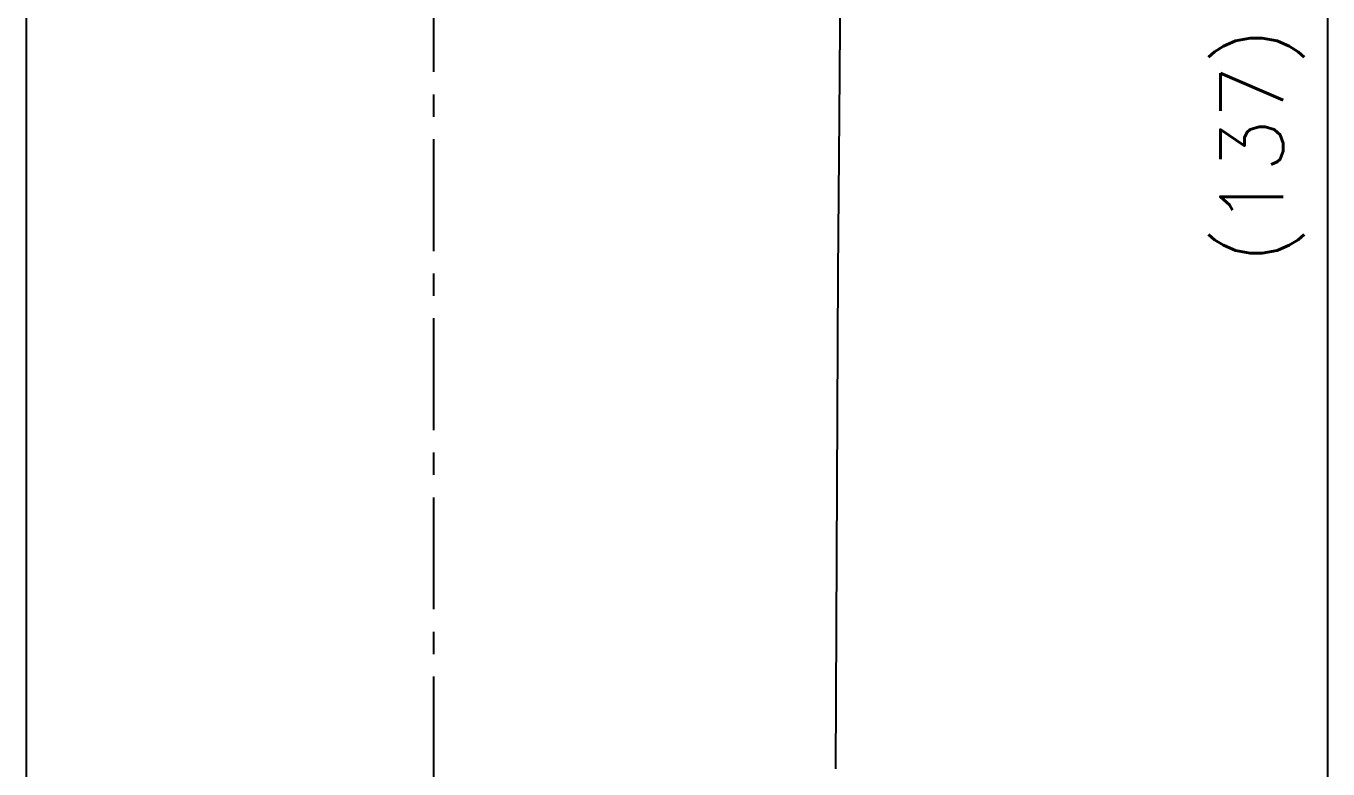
# Model space of a CAD drawing. Extents: x 22506 to 23100, y -2855 to -2435.
# Drawn here: x 22895 to 22967.7, y -2644.4 to -2602.9 of the extents above; entities that cross this region are included whole.
import ezdxf

# ---------------------------------------------------------------- set-up
doc = ezdxf.new("R2010")
doc.units = 0
doc.header["$LTSCALE"] = 5
doc.header["$MEASUREMENT"] = 0
doc.linetypes.add('CENTER', pattern=[2, 1.25, -0.25, 0.25, -0.25])
for name, color, linetype in [('08_ALL_FEATURES', 7, 'CONTINUOUS'), ('CL', 1, 'CENTER'), ('D', 2, 'CONTINUOUS')]:
    doc.layers.add(name, color=color, linetype=linetype)
doc.styles.add('GHS', font='romans', dxfattribs={"bigfont": 'ghs'})

msp = doc.modelspace()

# ---------------------------------------------------------------- linework, layer by layer
at = {"layer": '08_ALL_FEATURES', "color": 7, "linetype": 'Continuous'}
msp.add_line((22895.047, -2578.421), (22895.053, -2653.481), dxfattribs=at)
msp.add_lwpolyline([(22940.239, -2644.401), (22940.368, -2616.688), (22940.449, -2607.99), (22940.507, -2600.505), (22940.51, -2578.421)], dxfattribs=at)
at = {"layer": 'CL'}
msp.add_line((22917.778, -2539.237), (22917.778, -2679.972), dxfattribs=at)
at = {"layer": 'D'}
msp.add_line((22967.707, -2674.972), (22967.707, -2544.237), dxfattribs=at)

# ---------------------------------------------------------------- texts
at = {"layer": 'D', "insert": (22964.04, -2609.605), "char_height": 3.5, "attachment_point": 5, "rotation": 90, "style": 'GHS'}
msp.add_mtext('\\A1;(137)', dxfattribs=at)

doc.saveas('drawing.dxf')
